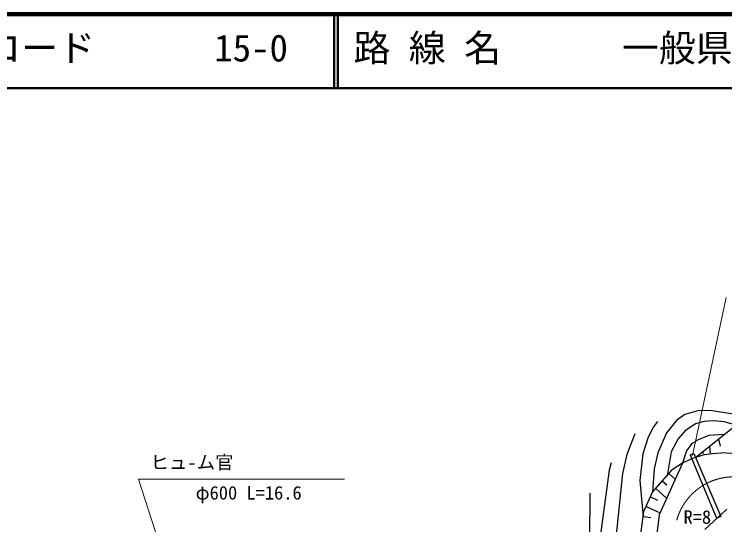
# Model space of a CAD drawing. Units: millimetres, scale not verified. Extents: x 40000 to 680000, y 20000 to 380000.
# Drawn here: x 134424 to 230668, y 310878 to 380000 of the extents above; entities that cross this region are included whole.
import ezdxf
from ezdxf.enums import TextEntityAlignment as Align

# ---------------------------------------------------------------- set-up
doc = ezdxf.new("R2010")
doc.units = ezdxf.units.MM
doc.header["$LTSCALE"] = 1000
doc.linetypes.add('CHAIN', pattern=[18.5, 12, -1.5, 3.5, -1.5])
for name, color, linetype, lineweight in [('M-BGD', 7, 'Continuous', 25), ('M-BMK', 2, 'CHAIN', 13), ('M-STR-HTXT', 7, 'Continuous', 13), ('M-TTL', 2, 'Continuous', 140), ('M-TTL-LINE', 7, 'Continuous', 50), ('M-TTL-TXT', 7, 'Continuous', 13)]:
    doc.layers.add(name, color=color, linetype=linetype, lineweight=lineweight)
doc.styles.add('ＭＳ ゴシック', font='')
doc.styles.get('ＭＳ ゴシック').set_extended_font_data('MS Gothic')

msp = doc.modelspace()

# ---------------------------------------------------------------- linework, layer by layer
at = {"layer": 'M-BGD'}
for p, q in [((227154, 326357), (225241, 325798)), ((227154, 326357), (228680, 326378)), ((228680, 326378), (241206, 324453)), ((225241, 325798), (224190, 325046)), ((221572, 324863), (221028, 324146)), ((224190, 325046), (222782, 323334)), ((226687, 324542), (225310, 323596)), ((227852, 324878), (226687, 324542)), ((229119, 324966), (227852, 324878)), ((230572, 324813), (229119, 324966)), ((232226, 324357), (230572, 324813)), ((221028, 324146), (220278, 322735)), ((225310, 323596), (224367, 322512)), ((226746, 320047), (231651, 323955)), ((218463, 323203), (217385, 320411)), ((220278, 322735), (219587, 320481)), ((222782, 323334), (221614, 320622)), ((224367, 322512), (223387, 320746)), ((228495, 322970), (226762, 322255)), ((230600, 323117), (228495, 322970)), ((229811, 322489), (230062, 321538)), ((226194, 321876), (225499, 320894)), ((226604, 322074), (226194, 321876)), ((226762, 322255), (226604, 322074)), ((228585, 321512), (228682, 320497)), ((221614, 320622), (221086, 318463)), ((223387, 320746), (222852, 317508)), ((225499, 320894), (224936, 319242)), ((225966, 320330), (226457, 320536)), ((226457, 320536), (230114, 311998)), ((227658, 320773), (227756, 320527)), ((227912, 320383), (229003, 320545)), ((229003, 320545), (230186, 320627)), ((233256, 320418), (230186, 320627)), ((217385, 320411), (216802, 317824)), ((219587, 320481), (219159, 316886)), ((226089, 319746), (224936, 319242)), ((225966, 320330), (229563, 311767)), ((226746, 320047), (226089, 319746)), ((226746, 320047), (227912, 320383)), ((215260, 319244), (214987, 318291)), ((224936, 319242), (221776, 312231)), ((224936, 319242), (223559, 318296)), ((214987, 318291), (213645, 308353)), ((216802, 317824), (215939, 309532)), ((221086, 318463), (220882, 315308)), ((220882, 315308), (223559, 318296)), ((223113, 317798), (223948, 317050)), ((219159, 316886), (219611, 311974)), ((222221, 316802), (222796, 316287)), ((221328, 315806), (222795, 314493)), ((212407, 315141), (212331, 308939)), ((219708, 312680), (220882, 315308)), ((220589, 314651), (221537, 314228)), ((220002, 313337), (221894, 312492)), ((230928, 313000), (227971, 310220)), ((218976, 307367), (219708, 312680)), ((219616, 312016), (220664, 311872)), ((221776, 312231), (220025, 298444)), ((230114, 311998), (229563, 311767))]:
    msp.add_line(p, q, dxfattribs=at)
at = {"layer": 'M-BMK'}
msp.add_arc((231876, 309370), 8000, 78.43124, 169.89594, dxfattribs=at)
at = {"layer": 'M-STR-HTXT'}
for p, q in [((230862, 341640), (226304, 320242)), ((179139, 317067), (151249, 317059)), ((151249, 317059), (158427, 294979))]:
    msp.add_line(p, q, dxfattribs=at)
at = {"layer": 'M-TTL'}
msp.add_line((680000, 380000), (40000, 380000), dxfattribs=at)
at = {"layer": 'M-TTL-LINE'}
for p, q in [((177750, 380000), (177750, 370000)), ((178250, 380000), (178250, 370000)), ((40000, 370000), (680000, 370000))]:
    msp.add_line(p, q, dxfattribs=at)

# ---------------------------------------------------------------- texts
at = {"layer": 'M-STR-HTXT', "style": 'ＭＳ ゴシック'}
for s, p in [('ヒュ-ム官', (152885, 317869)), ('φ600 L=16.6', (158994, 313745)), ('R=8', (225077, 310463))]:
    msp.add_text(s, height=1833, dxfattribs=at).set_placement(p, align=Align.BOTTOM_LEFT)
at = {"layer": 'M-TTL-TXT', "style": 'ＭＳ ゴシック'}
for s, p in [('図面コード', (120380, 372500)), ('路 線 名', (180380, 372500)), ('一般県道上久原藤生(停)線', (216734, 372500)), ('15-0', (161521, 372500))]:
    msp.add_text(s, height=3666, dxfattribs=at).set_placement(p, align=Align.BOTTOM_LEFT)

doc.saveas('drawing.dxf')
